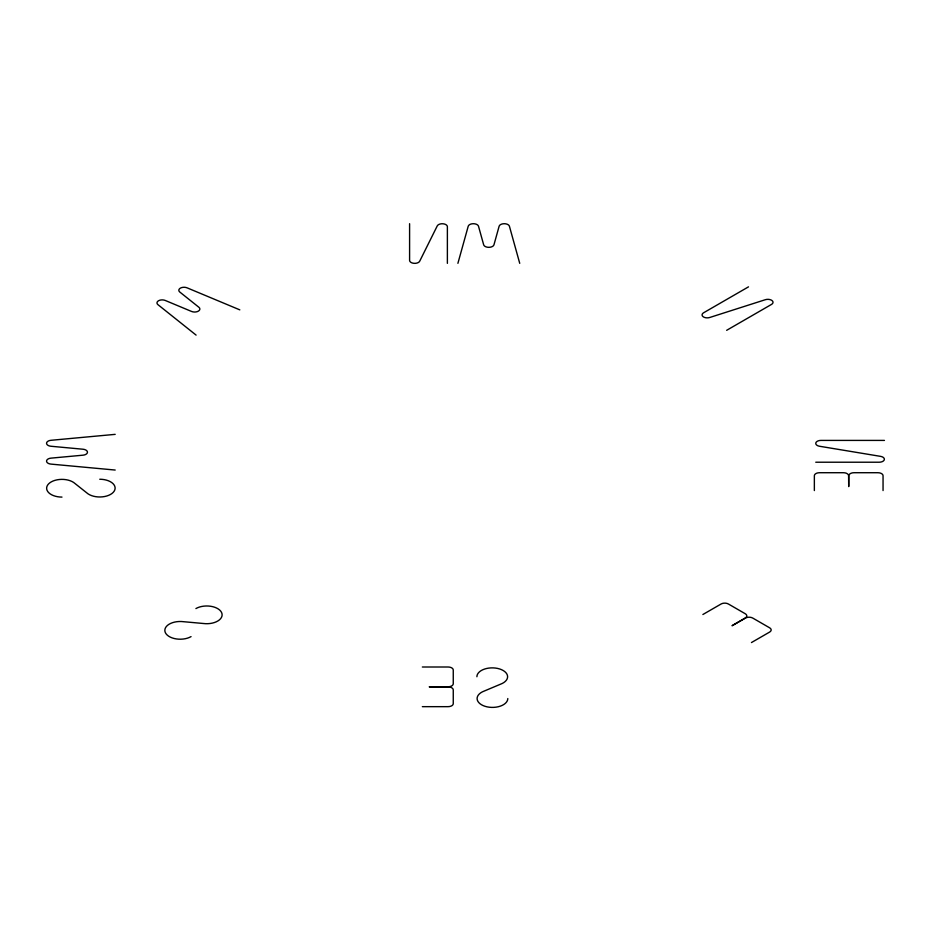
<?xml version="1.0" encoding="UTF-8"?>
<svg xmlns="http://www.w3.org/2000/svg" width="931" height="931" viewBox="0 0 931 931"><rect width="100%" height="100%" fill="white"/><g stroke="black" fill="none" stroke-linecap="round" stroke-linejoin="round"><path stroke-width="1.4" d="M457.901 263.333L468.212 226.245A5.214 3.014 0 0 1 473.355 223.708A5.214 3.014 0 0 1 478.511 226.245L483.666 244.795A5.214 3.014 0 0 0 488.81 247.332A5.214 3.014 0 0 0 493.965 244.795L499.121 226.245A5.214 3.014 0 0 1 504.265 223.708A5.214 3.014 0 0 1 509.42 226.245L519.731 263.333M748.501 286.853L703.568 312.793A5.155 2.979 0 0 0 703.126 316.703A5.155 2.979 0 0 0 709.783 317.471L765.352 299.701A5.167 2.979 0 0 1 771.95 300.492A5.167 2.979 0 0 1 771.566 304.379L726.645 330.319M702.882 614.518L721.106 603.998A5.155 2.979 0 0 1 728.391 603.998L745.312 613.773A5.155 2.979 0 0 1 745.312 617.975L732.034 625.737L745.463 618.068A5.155 2.979 0 0 1 752.748 618.068L769.669 627.831A5.155 2.979 0 0 1 769.669 632.044L751.457 642.553M115.188 434.358L50.937 440.305A5.214 3.014 0 0 0 46.55 443.284A5.214 3.014 0 0 0 50.937 446.252L83.068 449.231A5.214 3.014 0 0 1 87.456 452.198A5.214 3.014 0 0 1 83.068 455.178L50.937 458.145A5.214 3.014 0 0 0 46.55 461.124A5.214 3.014 0 0 0 50.937 464.104L115.188 470.05M884.45 440.41L820.909 440.41A5.155 2.979 0 0 0 815.8 442.993A5.155 2.979 0 0 0 819.583 446.263L880.633 456.376A5.167 2.979 0 0 1 884.322 459.635A5.167 2.979 0 0 1 879.295 462.218L815.754 462.218M422.348 667.003L448.102 667.003A5.155 2.979 0 0 1 453.257 669.983L453.257 683.796A5.155 2.979 0 0 1 448.102 686.775L429.214 686.834L448.102 686.903A5.155 2.979 0 0 1 453.257 689.871L453.257 703.685A5.155 2.979 0 0 1 448.102 706.664L422.348 706.664M239.814 309.86L187.096 287.842A5.214 3.014 0 0 0 180.346 288.144A5.214 3.014 0 0 0 179.811 292.043L198.885 307.265A5.214 3.014 0 0 1 198.338 311.152A5.214 3.014 0 0 1 191.6 311.466L165.241 300.457A5.214 3.014 0 0 0 158.491 300.771A5.214 3.014 0 0 0 157.956 304.67L196.092 335.102M883.053 490.567L883.053 475.694A5.155 2.979 0 0 0 877.898 472.715L853.971 472.715A5.155 2.979 0 0 0 848.816 475.694L848.711 486.599L848.595 475.694A5.155 2.979 0 0 0 843.451 472.715L819.513 472.715A5.155 2.979 0 0 0 814.357 475.694L814.357 490.567M447.38 263.357L447.38 226.675A5.167 2.979 0 0 0 442.888 223.766A5.167 2.979 0 0 0 437.256 225.896L419.73 261.146A5.155 2.979 0 0 1 414.074 263.333A5.155 2.979 0 0 1 409.593 260.377L409.593 223.696M476.893 676.732A15.361 8.868 0 0 1 499.633 668.958A15.361 8.868 0 0 1 500.494 684.215L484.19 691.07A15.361 8.868 0 0 0 485.063 706.315A15.361 8.868 0 0 0 507.802 698.541M195.906 608.571A15.361 8.868 0 0 1 221.508 612.365A15.361 8.868 0 0 1 203.435 623.502L183.512 621.699A15.361 8.868 0 0 0 165.45 632.836A15.361 8.868 0 0 0 191.053 636.618M99.757 479.244A15.361 8.868 0 0 1 113.221 492.383A15.361 8.868 0 0 1 86.804 492.883L74.934 483.468A15.361 8.868 0 0 0 48.517 483.969A15.361 8.868 0 0 0 61.981 497.096"/></g></svg>
